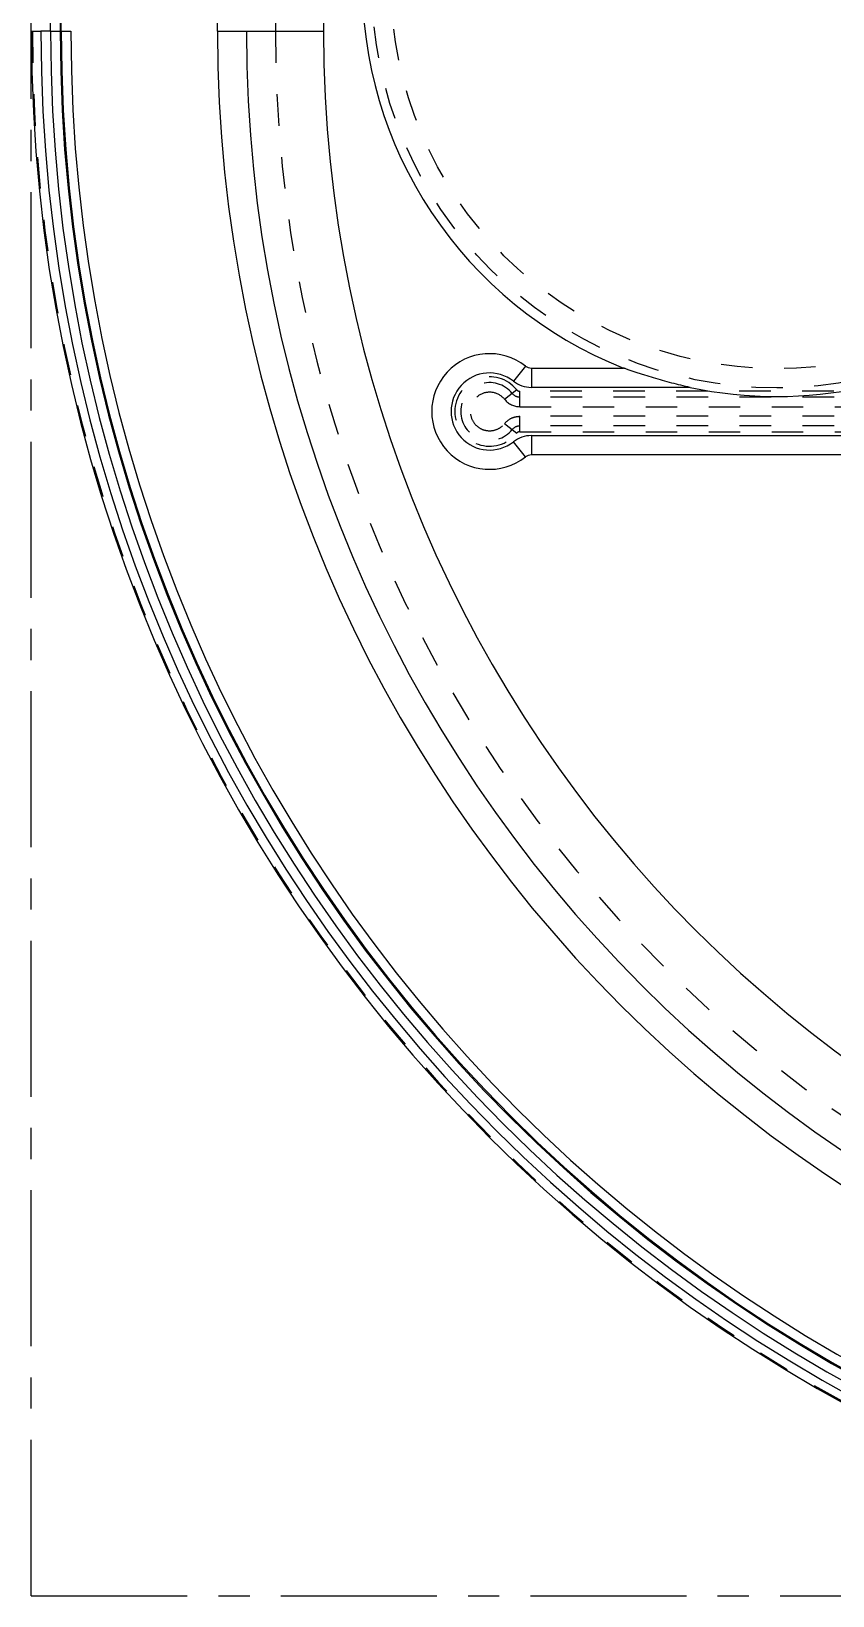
# Model space of a CAD drawing. Header units: millimetres. Extents: x -840 to 1682, y -9216 to -2117.
# Drawn here: x -26.5 to 15.1, y -2617 to -2535.8 of the extents above; entities that cross this region are included whole.
import ezdxf

# ---------------------------------------------------------------- set-up
doc = ezdxf.new("R2010")
doc.units = ezdxf.units.MM
doc.header["$LTSCALE"] = 16.335
doc.linetypes.add('CENTER', pattern=[0.6, 0.375, -0.075, 0.075, -0.075])
doc.linetypes.add('HIDDEN', pattern=[0.2, 0.1, -0.1])
doc.layers.get('0').update_dxf_attribs({"linetype": 'CONTINUOUS'})
doc.layers.add('DEFAULT_2', color=8, linetype='HIDDEN')

msp = doc.modelspace()

# ---------------------------------------------------------------- linework, layer by layer
at = {"color": 1, "linetype": 'CENTER', "ltscale": 1.320531}
for q in [(-26.47, -2404.675), (275.842, -2616.987)]:
    msp.add_line((-26.47, -2616.987, 0), q, dxfattribs=at)
at = {"color": 7, "linetype": 'Continuous'}
for p, q in [((-25.472, -2535.831), (-25.472, -2485.831)), ((-24.973, -2485.831), (-24.973, -2535.831)), ((-24.918, -2535.831), (-24.918, -2485.831)), ((-16.814, -2535.831), (-16.814, -2485.831)), ((-11.314, -2485.831), (-11.314, -2535.831)), ((-26.47, -2535.831), (-25.971, -2535.831)), ((-25.472, -2535.831), (-24.418, -2535.831)), ((-16.814, -2535.831), (-11.314, -2535.831)), ((-0.847, -2553.197), (-1.466, -2553.983)), ((-0.538, -2553.305), (-0.538, -2554.305)), ((-0.538, -2553.305), (4.244, -2553.305)), ((7.7, -2554.305), (-0.538, -2554.305)), ((-0.847, -2557.912), (-1.466, -2557.126)), ((-0.538, -2556.805), (-0.538, -2557.805)), ((-0.538, -2556.805), (30.586, -2556.805)), ((30.586, -2557.805), (-0.538, -2557.805))]:
    msp.add_line(p, q, dxfattribs=at)
for centre, radius, start, end in [((12.186, -2533.331), 21.494, 109.59012, 248.31685), ((54.686, -2535.831), 81.156, 180, 270), ((54.686, -2535.831), 80.657, 180, 270), ((54.686, -2535.831), 80.158, 180, 270), ((54.686, -2535.831), 79.659, 180, 270), ((54.686, -2535.831), 79.603, 180, 270), ((54.686, -2535.831), 79.104, 180, 270), ((54.686, -2535.831), 71.5, 180, 270), ((54.686, -2535.831), 70, 180, 270), ((54.686, -2535.831), 66, 180, 270), ((-2.703, -2555.555), 3, 51.78679, 308.21321), ((-2.703, -2555.555), 2, 51.78679, 308.21321), ((-0.538, -2552.805), 0.5, 231.78679, 270), ((-0.538, -2552.805), 1.5, 231.78679, 270), ((12.186, -2533.331), 21.448, 257.92769, 282.07231), ((-0.538, -2558.305), 1.5, 90, 128.21321), ((-0.538, -2558.305), 0.5, 90, 128.21321)]:
    msp.add_arc(centre, radius, start, end, dxfattribs=at)
msp.add_open_spline([(7.7, -2554.305), (7.38, -2554.236), (6.903, -2554.123), (6.273, -2553.954), (5.806, -2553.819), (5.423, -2553.7), (5.122, -2553.602), (4.903, -2553.529), (4.694, -2553.458), (4.528, -2553.4), (4.408, -2553.359), (4.334, -2553.332), (4.281, -2553.317), (4.253, -2553.305), (4.244, -2553.305)], degree=3, knots=[0, 0, 0, 0, 0.272562, 0.408489, 0.543701, 0.677354, 0.743057, 0.807419, 0.86951, 0.927338, 0.953288, 0.975716, 0.992375, 1, 1, 1, 1], dxfattribs=at)
at = {"layer": 'DEFAULT_2', "color": 8, "linetype": 'HIDDEN'}
for p, q in [((-13.814, -2485.831), (-13.814, -2535.831)), ((-25.472, -2535.831), (-25.971, -2535.831)), ((-1.298, -2554.43), (-1.922, -2554.93)), ((-1.141, -2555.305), (-1.141, -2554.505)), ((31.481, -2554.505), (-1.141, -2554.505)), ((31.493, -2554.805), (-1.141, -2554.805)), ((-1.141, -2555.305), (31.493, -2555.305)), ((-1.922, -2556.18), (-1.298, -2556.68)), ((-1.141, -2556.605), (-1.141, -2555.805)), ((31.493, -2556.305), (-1.141, -2556.305)), ((31.493, -2555.805), (-1.14, -2555.805)), ((-1.141, -2556.605), (31.493, -2556.605))]:
    msp.add_line(p, q, dxfattribs=at)
for radius in [21, 20]:
    msp.add_circle((12.186, -2533.331), radius, dxfattribs=at)
for centre, radius, start, end in [((54.686, -2535.831), 81.099, 180, 270), ((54.686, -2535.831), 68.5, 180, 270), ((-2.703, -2555.555), 1.8, 38.68219, 321.31781), ((-2.703, -2555.555), 1.5, 38.68219, 321.31781), ((-1.141, -2554.305), 0.5, 218.68219, 270), ((-1.141, -2554.305), 0.2, 218.68219, 270), ((-1.143, -2554.31), 0.995, 218.72917, 270.07582), ((-2.703, -2555.555), 1, 187.62704, 218.68219), ((-1.141, -2556.805), 0.5, 90, 141.31781), ((-1.141, -2556.805), 0.2, 90, 141.31781)]:
    msp.add_arc(centre, radius, start, end, dxfattribs=at)
for points, knots in [([(-1.919, -2554.932), (-2.052, -2554.766), (-2.439, -2554.513), (-3.122, -2554.568), (-3.635, -2555.022), (-3.722, -2555.476), (-3.694, -2555.687)], [0, 0, 0, 0, 0.250108, 0.500026, 0.749952, 1, 1, 1, 1]), ([(-3.483, -2556.18), (-3.39, -2556.296), (-3.148, -2556.489), (-2.697, -2556.589), (-2.247, -2556.483), (-2.007, -2556.288), (-1.913, -2556.172)], [0, 0, 0, 0, 0.250023, 0.499961, 0.749909, 1, 1, 1, 1]), ([(-1.913, -2556.172), (-1.822, -2556.057), (-1.583, -2555.869), (-1.286, -2555.805), (-1.14, -2555.805)], [0, 0, 0, 0, 0.499875, 1, 1, 1, 1])]:
    msp.add_open_spline(points, degree=3, knots=knots, dxfattribs=at)

doc.saveas('drawing.dxf')
